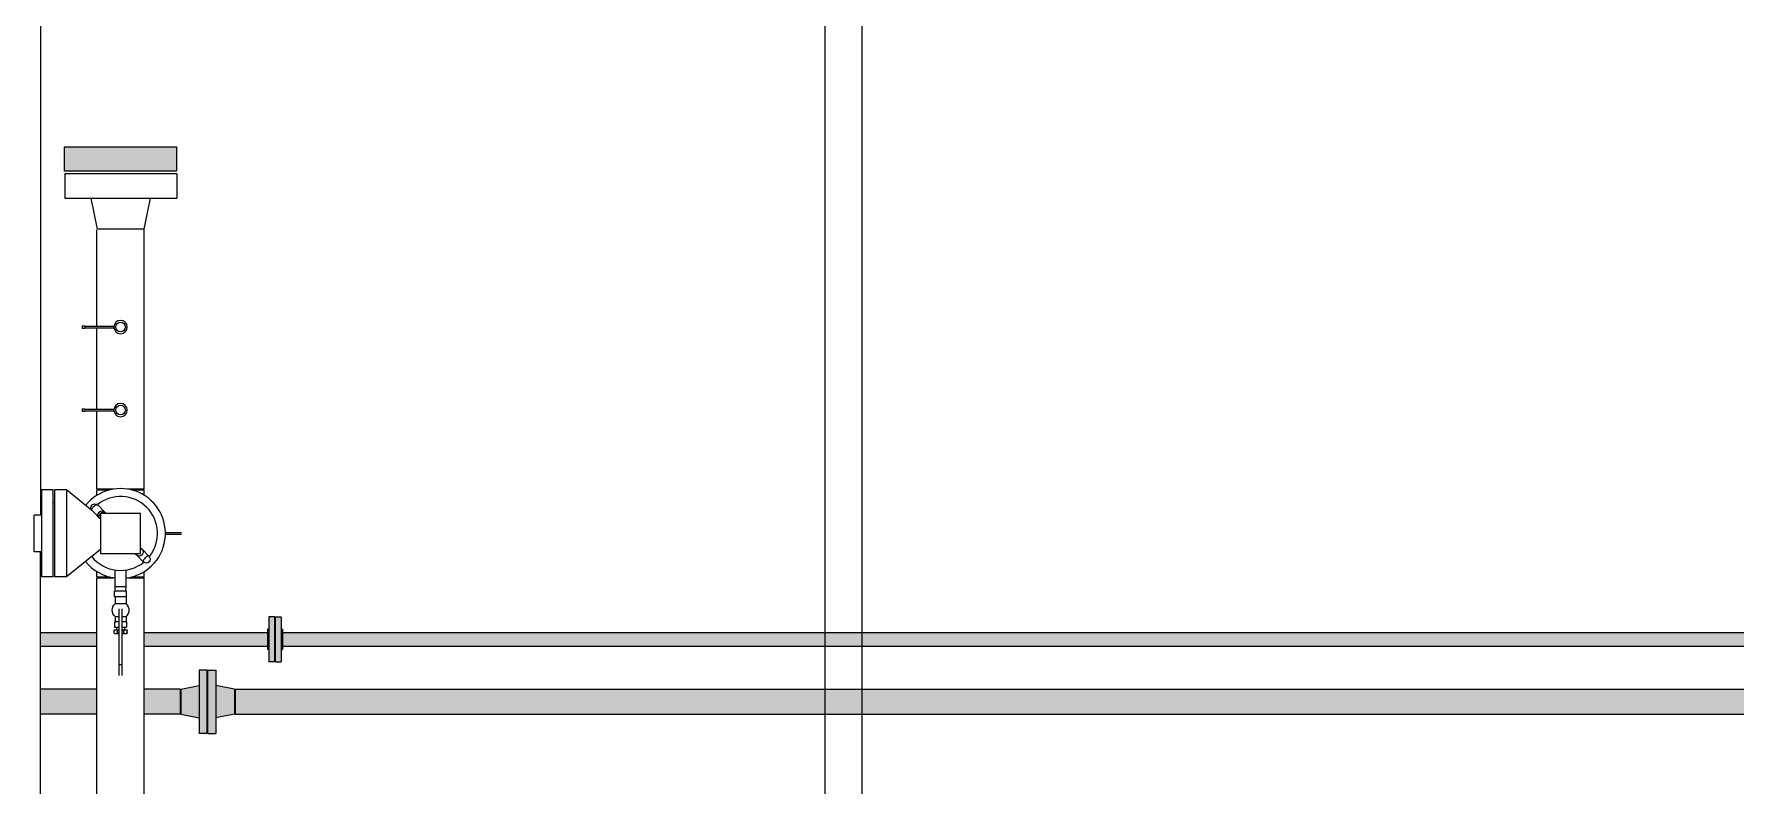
# Model space of a CAD drawing. Header units: millimetres. Extents: x 553637 to 584936, y 5008 to 53898.
# Drawn here: x 558671 to 562767, y 34278 to 36089 of the extents above; entities that cross this region are included whole.
import ezdxf

# ---------------------------------------------------------------- set-up
doc = ezdxf.new("R2010")
doc.units = ezdxf.units.MM
doc.header["$LTSCALE"] = 10
doc.header["$MEASUREMENT"] = 0
for name, color, linetype in [('2', 2, 'Continuous'), ('8', 8, 'Continuous'), ('BRIDA CIEGA PARA PRUEBAS', 170, 'Continuous'), ('CAÑERIAS PH 234', 20, 'Continuous'), ('CAÑERIAS PH 30', 94, 'Continuous')]:
    doc.layers.add(name, color=color, linetype=linetype)

# ---------------------------------------------------------------- blocks, each defined once
blk = doc.blocks.new('B_316')
at = {"linetype": 'ByBlock', "lineweight": -2}
for p, q in [((189536.9, 50003.3), (189536.9, 50273.3)), ((189595.3, 50273.3), (189536.9, 50273.3)), ((189595.3, 50273.3), (189595.3, 50003.3)), ((189462.3, 50194.4), (189536.9, 50209.6)), ((189462.3, 50194.4), (189462.3, 50082.2)), ((189462.3, 50082.2), (189536.9, 50066.9)), ((189595.3, 50003.3), (189536.9, 50003.3))]:
    blk.add_line(p, q, dxfattribs=at)
blk = doc.blocks.new('A$C336C476E')
at = {"layer": 'BRIDA CIEGA PARA PRUEBAS', "lineweight": 0}
h = blk.add_hatch(color=256, dxfattribs=at)
h.dxf.hatch_style = 1
h.paths.add_polyline_path([(135, 0), (135, 58.4), (-135, 58.4), (-135, 0)])
blk.add_lwpolyline([(-135, 58.4), (135, 58.4), (135, 0), (-135, 0)], close=True, dxfattribs=at)

msp = doc.modelspace()

# ---------------------------------------------------------------- hatches: boundary and pattern name
at = {"layer": 'CAÑERIAS PH 30'}
h = msp.add_hatch(color=256, dxfattribs=at)
h.dxf.hatch_style = 1
h.paths.add_polyline_path([(558158.3, 34566.2), (558158.3, 34695.2), (558158.3, 34818.3), (558097.9, 34804.4), (558097.9, 34697.2), (558097.9, 34568.2), (558097.9, 32384.1), (558112.3, 32384.1, -0.927041), (558144.1, 32381.7, -0.927041), (558112.3, 32379.3), (558097.9, 32379.3), (558097.9, 30470.3), (558158.3, 30470.3)])
h.paths.add_polyline_path([(557988.5, 34804.4), (557928.2, 34804.4), (557928.2, 34344.8), (557988.5, 34344.8)])
h.paths.add_polyline_path([(557988.5, 34344.8), (557928.2, 34344.8), (557919.5, 34300.3), (557997.2, 34300.3)])
h.paths.add_polyline_path([(558034.6, 34300.3), (557882.2, 34300.3), (557882.2, 34281.3), (558034.6, 34281.3)])
h.paths.add_polyline_path([(558034.6, 34279.7), (557882.2, 34279.7), (557882.2, 34260.7), (558034.6, 34260.7)])
h.paths.add_polyline_path([(558097.9, 34511.4), (557988.5, 34511.4), (557988.5, 34451.1), (558097.9, 34451.1)])
h.paths.add_polyline_path([(558321.7, 34511.4), (558158.3, 34511.4), (558158.3, 34451.1), (558321.7, 34451.1)])
h.paths.add_polyline_path([(558321.7, 34647.9), (558163.2, 34647.9), (558163.2, 34614.5), (558321.7, 34614.5)])
h.paths.add_polyline_path([(558571.7, 34647.9), (558436, 34647.9), (558436, 34614.5), (558571.7, 34614.5)])
h.paths.add_polyline_path([(558571.7, 34511.4), (558436, 34511.4), (558436, 34451.1), (558571.7, 34451.1)])
h.paths.add_polyline_path([(558821.1, 34647.9), (558686, 34647.9), (558686, 34614.5), (558821.1, 34614.5)])
h.paths.add_polyline_path([(558821.1, 34511.4), (558686, 34511.4), (558686, 34451.1), (558821.1, 34451.1)])
h.paths.add_polyline_path([(559022.4, 34511.4), (558935.4, 34511.4), (558935.4, 34451.1), (559022.4, 34451.1)])
h.paths.add_polyline_path([(559232.6, 34647.9), (558935.4, 34647.9), (558935.4, 34614.5), (559232.6, 34614.5)])
h.paths.add_polyline_path([(559068.1, 34520.1), (559023.7, 34511.4), (559023.7, 34451.1), (559068.1, 34442.4)])
h.paths.add_polyline_path([(559087.2, 34557.4), (559068.1, 34557.4), (559068.1, 34405), (559087.2, 34405)])
h.paths.add_polyline_path([(559108.2, 34557.4), (559089.2, 34557.4), (559089.2, 34405), (559108.2, 34405)])
h.paths.add_polyline_path([(559152.7, 34511.4), (559108.2, 34520.1), (559108.2, 34442.4), (559152.7, 34451.1)])
h.paths.add_polyline_path([(559249.9, 34685.2), (559235.7, 34685.2), (559235.7, 34577.2), (559249.9, 34577.2)])
h.paths.add_polyline_path([(559265.7, 34685.2), (559251.5, 34685.2), (559251.5, 34577.2), (559265.7, 34577.2)])
h.paths.add_polyline_path([(565635.9, 34647.9), (559268.8, 34647.9), (559268.8, 34614.5), (565635.9, 34614.5)])
h.paths.add_polyline_path([(565654.3, 34511.4), (559154.3, 34511.4), (559154.3, 34451.1), (565654.3, 34451.1)])
h.paths.add_polyline_path([(565687.7, 34631.2, 0.999882), (565654.3, 34631.2), (565654.3, 34610.4), (565687.7, 34610.4)])
h.paths.add_polyline_path([(565687.7, 34596.2), (565654.3, 34596.2), (565654.3, 34224.5), (565687.7, 34224.5)])
h.paths.add_polyline_path([(565724.9, 34221.4), (565617, 34221.4), (565617, 34207.2), (565724.9, 34207.2)])
h.paths.add_polyline_path([(565967.4, 34233.4), (565815, 34233.4), (565815, 34214.4), (565967.4, 34214.4)])
h.paths.add_polyline_path([(565921.3, 34277.9), (565861, 34277.9), (565852.3, 34233.4), (565930, 34233.4)])
h.paths.add_polyline_path([(565921.3, 34415.2), (565861, 34415.2), (565861, 34277.9), (565921.3, 34277.9)])
h.paths.add_polyline_path([(565921.3, 34480.7, 1.000097), (565861, 34480.7), (565861, 34417.2), (565921.3, 34417.2)])
h.paths.add_polyline_path([(565827.7, 34510.9), (565827.7, 34450.5), (565861, 34450.5), (565861, 34480.7, -0.414247), (565891.1, 34510.9)])
h.paths.add_polyline_path([(565825.7, 34510.9), (565687.7, 34510.9), (565687.7, 34450.5), (565825.7, 34450.5)])
h.paths.add_polyline_path([(565650.1, 34649.4), (565635.9, 34649.4), (565635.9, 34613), (565650.1, 34613)])
h.paths.add_polyline_path([(565689.2, 34610.4), (565652.7, 34610.4), (565652.7, 34596.2), (565689.2, 34596.2)])
h.paths.add_polyline_path([(565670, 34647.9), (565650.1, 34647.9), (565650.1, 34614.5), (565654.3, 34614.5), (565654.3, 34631.2, -0.396902)])

# ---------------------------------------------------------------- linework, layer by layer
at = {"layer": '2'}
for p, q in [((558688.5, 34990.9), (558688.5, 34781.4)), ((558716.9, 34990.9), (558688.5, 34990.9)), ((558716.9, 34781.4), (558716.9, 34990.9)), ((558720.1, 34990.9), (558720.1, 34781.4)), ((558748.5, 34990.9), (558720.1, 34990.9)), ((558809.7, 34941.7), (558748.5, 34990.9)), ((558748.5, 34990.9), (558748.5, 34781.4)), ((558716.9, 34960.8), (558720.1, 34960.8)), ((558810.2, 34941.2), (558830.8, 34920.6)), ((558823.8, 34954.8), (558840.8, 34937.8)), ((558688.5, 34930.6), (558670.6, 34930.6)), ((558670.6, 34841.7), (558670.6, 34930.6)), ((558830.8, 34934.2), (558830.8, 34838.1)), ((558926.9, 34934.2), (558830.8, 34934.2)), ((558840.8, 34937.8), (558844.4, 34934.2)), ((558926.9, 34838.1), (558926.9, 34934.2)), ((558986.8, 34888.2), (559025.7, 34888.2)), ((559025.7, 34884.1), (558986.8, 34884.1)), ((558688.5, 34841.7), (558670.6, 34841.7)), ((558830.8, 34847.5), (558748.5, 34781.4)), ((558830.8, 34838.1), (558926.9, 34838.1)), ((558913.3, 34838.1), (558916.9, 34834.5)), ((558916.9, 34834.5), (558933.9, 34817.5)), ((558926.9, 34851.7), (558930.5, 34848.1)), ((558930.5, 34848.1), (558947.5, 34831.1)), ((558716.9, 34781.4), (558688.5, 34781.4)), ((558748.5, 34781.4), (558720.1, 34781.4)), ((558865.5, 34758.5), (558865.5, 34798.3)), ((558892.2, 34758.5), (558892.2, 34798.3)), ((558893.4, 34747), (558864.3, 34747)), ((558864.3, 34734.6), (558864.3, 34747)), ((558864.3, 34734.6), (558893.4, 34734.6)), ((558866.2, 34747), (558865.5, 34758.5)), ((558865.5, 34758.5), (558892.2, 34758.5)), ((558865.5, 34734.6), (558865.5, 34716.4)), ((558891.5, 34747), (558892.2, 34758.5)), ((558892.2, 34734.6), (558892.2, 34716.4)), ((558893.4, 34734.6), (558893.4, 34747)), ((558892.2, 34716.4), (558865.5, 34716.4)), ((558875.8, 34544.5), (558875.8, 34704.5)), ((558881.9, 34704.5), (558881.9, 34544.5)), ((558863.3, 34653.9), (558875.8, 34653.9)), ((558864, 34652.9), (558863.3, 34652.9)), ((558875.8, 34673.4), (558864.3, 34673.4)), ((558864.3, 34673.4), (558864.3, 34661)), ((558864.3, 34661), (558875.8, 34661)), ((558865.5, 34686.5), (558865.5, 34673.4)), ((558865.5, 34686.5), (558875.8, 34686.5)), ((558869.3, 34661), (558869.3, 34653.9)), ((558872.4, 34652.9), (558870.4, 34652.9)), ((558881.9, 34686.5), (558892.2, 34686.5)), ((558893.4, 34673.4), (558881.9, 34673.4)), ((558881.9, 34661), (558893.4, 34661)), ((558881.9, 34653.9), (558894.4, 34653.9)), ((558887.3, 34652.9), (558885.3, 34652.9)), ((558888.4, 34661), (558888.4, 34653.9)), ((558892.2, 34686.5), (558892.2, 34673.4)), ((558893.4, 34673.4), (558893.4, 34661)), ((558894.4, 34652.9), (558893.7, 34652.9)), ((558875.8, 34644.2), (558863.9, 34644.2)), ((558893.8, 34644.2), (558881.9, 34644.2)), ((558881.9, 34569.6), (558875.8, 34569.6))]:
    msp.add_line(p, q, dxfattribs=at)
at = {"layer": '2', "extrusion": (0, 0, -1)}
for centre, radius, start, end in [((-558817, 34948), 9.6, 315, 135), ((-558834, 34931), 9.6, 315, 135), ((-558923.7, 34841.3), 9.6, 135, 315), ((-558940.7, 34824.3), 9.6, 135, 315), ((-558878.8, 34701.5), 20, 311.8103, 48.1897), ((-558878.8, 34701.5), 20, 131.8103, 228.1897), ((-558878.8, 34648.6), 15.5, 343.7747, 16.2253), ((-558878.8, 34653.4), 7.77, 356.4401, 3.5599), ((-558878.8, 34648.6), 7.77, 146.025, 213.975), ((-558878.8, 34653.4), 7.77, 176.4401, 183.5599), ((-558878.8, 34648.6), 15.5, 163.7747, 196.2253)]:
    msp.add_arc(centre, radius, start, end, dxfattribs=at)
at = {"layer": '2'}
for start, end in [(141.1728, 141.1975), (321.1728, 128.8272), (218.8025, 308.8272)]:
    msp.add_arc((558878.8, 34886.2), 88.9, start, end, dxfattribs=at)
at = {"layer": '2', "extrusion": (2.53741e-32, -1.3192e-61, -1)}
msp.add_arc((-558878.8, 34648.6), 7.77, 326.025, 33.975, dxfattribs=at)
at = {"layer": '2', "extrusion": (0, 0, -1)}
for centre, major_axis, ratio, start_param, end_param in [((558817, 34948), (-6.79, -6.79), 0.447214, 0, 3.141593), ((558834, 34931), (-6.79, -6.79), 0.447214, 1.589154, 3.141593), ((558834, 34931), (-6.79, -6.79), 0.447214, 0, 1.552439), ((558867.2, 34653.4), (0, 7.77), 0.5, 4.650257, 4.712389), ((558867.2, 34648.6), (0, 7.77), 0.5, 0.97782, 1.570796), ((558867.2, 34653.4), (0, 7.77), 0.5, 1.508664, 1.570796), ((558867.2, 34653.4), (0, 7.77), 0.5, 1.570796, 1.632929), ((558890.5, 34648.6), (0, -7.77), 0.5, 4.119413, 4.712389), ((558890.5, 34653.4), (0, -7.77), 0.5, 4.650257, 4.712389), ((558867.2, 34648.6), (0, 7.77), 0.5, 4.119413, 4.712389), ((558890.5, 34648.6), (0, -7.77), 0.5, 0.97782, 1.570796)]:
    msp.add_ellipse(centre, major_axis=major_axis, ratio=ratio, start_param=start_param, end_param=end_param, dxfattribs=at)
at = {"layer": '2'}
for centre, start_param, end_param in [((558923.7, 34841.3), 2.430223, 3.141593), ((558923.7, 34841.3), 0, 0.71137), ((558940.7, 34824.3), 0, 3.141593)]:
    msp.add_ellipse(centre, major_axis=(6.79, 6.79), ratio=0.447214, start_param=start_param, end_param=end_param, dxfattribs=at)
at = {"layer": '2', "extrusion": (2.2855e-16, 9.08194e-30, -1)}
msp.add_ellipse((558867.2, 34653.4), major_axis=(0, 7.77), ratio=0.5, start_param=4.712389, end_param=4.774521, dxfattribs=at)
at = {"layer": '2', "extrusion": (2.2855e-16, 8.28131e-30, -1)}
msp.add_ellipse((558867.2, 34648.6), major_axis=(0, 7.77), ratio=0.5, start_param=4.712389, end_param=5.305365, dxfattribs=at)
at = {"layer": '2', "extrusion": (-2.2855e-16, -2.127e-30, -1)}
msp.add_ellipse((558890.5, 34653.4), major_axis=(0, -7.77), ratio=0.5, start_param=1.570796, end_param=1.632929, dxfattribs=at)
at = {"layer": '2', "extrusion": (2.2855e-16, 2.60857e-30, -1)}
msp.add_ellipse((558890.5, 34653.4), major_axis=(0, -7.77), ratio=0.5, start_param=1.508664, end_param=1.570796, dxfattribs=at)
at = {"layer": '2', "extrusion": (2.2855e-16, 2.41127e-30, -1)}
msp.add_ellipse((558890.5, 34648.6), major_axis=(0, -7.77), ratio=0.5, start_param=1.570796, end_param=2.163772, dxfattribs=at)
at = {"layer": '2', "extrusion": (2.2855e-16, 3.80905e-31, -1)}
msp.add_ellipse((558890.5, 34653.4), major_axis=(0, -7.77), ratio=0.5, start_param=4.712389, end_param=4.774521, dxfattribs=at)
at = {"layer": '2', "extrusion": (2.2855e-16, 8.67606e-30, -1)}
msp.add_ellipse((558867.2, 34648.6), major_axis=(0, 7.77), ratio=0.5, start_param=1.570796, end_param=2.163772, dxfattribs=at)
at = {"layer": '2', "extrusion": (-2.2855e-16, -2.07835e-30, -1)}
msp.add_ellipse((558890.5, 34648.6), major_axis=(0, -7.77), ratio=0.5, start_param=4.712389, end_param=5.305365, dxfattribs=at)
at = {"layer": '8'}
for p, q in [((560573.7, 45891.4), (560573.7, 33231.5)), ((560662.6, 45891.4), (560662.6, 33231.5))]:
    msp.add_line(p, q, dxfattribs=at)
at = {"layer": 'BRIDA CIEGA PARA PRUEBAS', "lineweight": 0}
for start, end in [(277.0958, 141.1975), (218.8025, 262.9042)]:
    msp.add_arc((558878.8, 34886.2), 108, start, end, dxfattribs=at)
at = {"layer": 'CAÑERIAS PH 234'}
for p, q in [((558686, 37623.1), (558686, 34930.6)), ((558821.7, 35385.6), (558821.7, 35616.8)), ((558936, 34992.8), (558936, 35616.8)), ((558786.6, 35386.4), (558793.1, 35386.4)), ((558786.6, 35386.4), (558786.6, 35379.9)), ((558793.1, 35379.9), (558786.6, 35379.9)), ((558793.1, 35386.4), (558793.1, 35379.9)), ((558793.1, 35385.6), (558862.8, 35385.6)), ((558862.8, 35380.7), (558793.1, 35380.7)), ((558821.7, 35185.6), (558821.7, 35380.7)), ((558786.6, 35186.4), (558786.6, 35179.9)), ((558786.6, 35186.4), (558793.1, 35186.4)), ((558793.1, 35186.4), (558793.1, 35179.9)), ((558793.1, 35185.6), (558862.8, 35185.6)), ((558862.8, 35185.6), (558862.8, 35180.7)), ((558793.1, 35179.9), (558786.6, 35179.9)), ((558862.8, 35180.7), (558793.1, 35180.7)), ((558821.7, 34992.8), (558821.7, 35180.7)), ((558862.1, 34992.8), (558821.7, 34992.8)), ((558852.3, 34990.8), (558821.7, 34990.8)), ((558821.7, 34977.7), (558821.7, 34990.8)), ((558936, 34992.8), (558895.6, 34992.8)), ((558936, 34990.8), (558905.3, 34990.8)), ((558936, 34977.7), (558936, 34990.8)), ((558685.9, 30491.4), (558685.9, 34841.7)), ((558821.7, 34781.5), (558821.7, 34794.6)), ((558821.7, 34781.5), (558852.3, 34781.5)), ((558821.7, 33593.6), (558821.7, 34779.5)), ((558821.7, 34779.5), (558862.1, 34779.5)), ((558895.6, 34779.5), (558936, 34779.5)), ((558905.3, 34781.5), (558936, 34781.5)), ((558936, 34781.5), (558936, 34794.6)), ((558936, 33259.2), (558936, 34779.5))]:
    msp.add_line(p, q, dxfattribs=at)
at = {"layer": 'CAÑERIAS PH 234', "extrusion": (0, 0, -1)}
for centre in [(-558878.8, 35383.2), (-558878.8, 35183.2)]:
    msp.add_circle(centre, 16, dxfattribs=at)
at = {"layer": 'CAÑERIAS PH 234'}
for centre in [(558878.8, 35383.2), (558878.8, 35183.2)]:
    msp.add_circle(centre, 11.6, dxfattribs=at)
at = {"layer": 'CAÑERIAS PH 30', "color": 3}
for p, q in [((559235.7, 34655.9), (559232.6, 34655.9)), ((559232.6, 34655.9), (559232.6, 34606.6)), ((559235.7, 34685.2), (559235.7, 34577.2)), ((559249.9, 34685.2), (559235.7, 34685.2)), ((559249.9, 34577.2), (559249.9, 34685.2)), ((559251.5, 34577.2), (559251.5, 34685.2)), ((559251.5, 34685.2), (559265.7, 34685.2)), ((559265.7, 34685.2), (559265.7, 34577.2)), ((559265.7, 34655.9), (559268.8, 34655.9)), ((559268.8, 34655.9), (559268.8, 34606.6)), ((558686, 34647.9), (558821.1, 34647.9)), ((558686, 34614.5), (558821.1, 34614.5)), ((558935.4, 34647.9), (559232.6, 34647.9)), ((558935.4, 34614.5), (559232.6, 34614.5)), ((559249.9, 34647.9), (559251.5, 34647.9)), ((559249.9, 34614.5), (559251.5, 34614.5)), ((559268.8, 34647.9), (565635.9, 34647.9)), ((559268.8, 34614.5), (565635.9, 34614.5)), ((559235.7, 34606.6), (559232.6, 34606.6)), ((559249.9, 34577.2), (559235.7, 34577.2)), ((559251.5, 34577.2), (559265.7, 34577.2)), ((559265.7, 34606.6), (559268.8, 34606.6)), ((559087.2, 34557.4), (559068.1, 34557.4)), ((559068.1, 34557.4), (559068.1, 34405)), ((559087.2, 34405), (559087.2, 34557.4)), ((559089.2, 34405), (559089.2, 34557.4)), ((559089.2, 34557.4), (559108.2, 34557.4)), ((559108.2, 34557.4), (559108.2, 34405)), ((558821.1, 34511.4), (558686, 34511.4)), ((559022.4, 34511.4), (558935.4, 34511.4)), ((559022.4, 34511.4), (559022.4, 34451.1)), ((559023.7, 34511.4), (559068.1, 34520.1)), ((559023.7, 34511.4), (559023.7, 34451.1)), ((559152.7, 34511.4), (559108.2, 34520.1)), ((559152.7, 34511.4), (559152.7, 34451.1)), ((559154.3, 34511.4), (565654.3, 34511.4)), ((559154.3, 34511.4), (559154.3, 34451.1)), ((558821.1, 34451.1), (558686, 34451.1)), ((559022.4, 34451.1), (558935.4, 34451.1)), ((559023.7, 34451.1), (559068.1, 34442.4)), ((559152.7, 34451.1), (559108.2, 34442.4)), ((559154.3, 34451.1), (565654.3, 34451.1)), ((559087.2, 34405), (559068.1, 34405)), ((559089.2, 34405), (559108.2, 34405))]:
    msp.add_line(p, q, dxfattribs=at)

# ---------------------------------------------------------------- block references
at = {"layer": 'BRIDA CIEGA PARA PRUEBAS', "lineweight": 0}
msp.add_blockref('A$C336C476E', (558878.8, 35758.8), dxfattribs=at)
at = {"layer": 'CAÑERIAS PH 234', "xscale": -1, "rotation": 270}
msp.add_blockref('B_316', (508741, -153843.5), dxfattribs=at)

doc.saveas('drawing.dxf')
